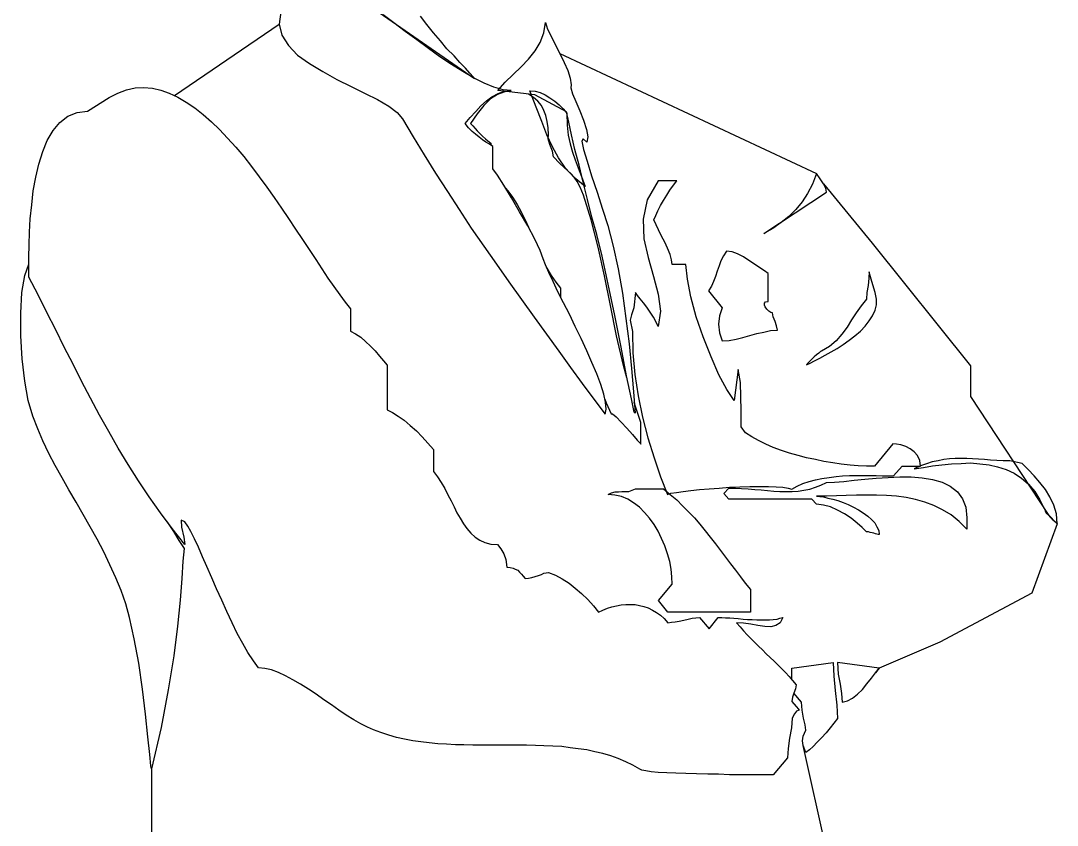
# Model space of a CAD drawing. Extents: x -3257 to 6743, y 13293 to 23293.
# Drawn here: x 2872 to 3458, y 14523 to 14977 of the extents above; entities that cross this region are included whole.
import ezdxf

# ---------------------------------------------------------------- set-up
doc = ezdxf.new("R2010")
doc.units = 0
doc.header["$LTSCALE"] = 1270
doc.header["$MEASUREMENT"] = 0
doc.layers.get('0').update_dxf_attribs({"linetype": 'CONTINUOUS'})

msp = doc.modelspace()

# ---------------------------------------------------------------- linework, layer by layer
at = {"linetype": 'Continuous'}
for p, q in [((3058.54, 14993.1), (3128.71, 14944.37)), ((3019.18, 14982.06), (3018.36, 14975.18)), ((3083.11, 14975.81), (3077.07, 14980.39)), ((3101.64, 14974.98), (3098.1, 14979.56)), ((2959.24, 14934.85), (3018.36, 14975.18)), ((3018.36, 14975.18), (3019.81, 14968.94)), ((3089.56, 14971.02), (3083.11, 14975.81)), ((3105.39, 14970.19), (3101.64, 14974.98)), ((3167.85, 14970.19), (3168.68, 14976.02)), ((3168.68, 14976.02), (3169.93, 14972.27)), ((3169.93, 14972.27), (3172.01, 14967.9)), ((3019.81, 14968.94), (3023.56, 14963.11)), ((3096.02, 14966.24), (3089.56, 14971.02)), ((3102.68, 14961.44), (3096.02, 14966.24)), ((3109.34, 14965.61), (3105.39, 14970.19)), ((3113.09, 14961.24), (3109.34, 14965.61)), ((3165.77, 14964.78), (3167.85, 14970.19)), ((3172.01, 14967.9), (3174.3, 14963.32)), ((3023.56, 14963.11), (3028.76, 14957.7)), ((3109.13, 14956.66), (3102.68, 14961.44)), ((3117.05, 14957.28), (3113.09, 14961.24)), ((3159.1, 14955.41), (3162.85, 14959.99)), ((3162.85, 14959.99), (3165.77, 14964.78)), ((3174.3, 14963.32), (3176.8, 14958.53)), ((3028.76, 14957.7), (3035.42, 14952.91)), ((3115.59, 14952.28), (3109.13, 14956.66)), ((3120.38, 14953.54), (3117.05, 14957.28)), ((3154.94, 14951.04), (3159.1, 14955.41)), ((3176.8, 14958.53), (3321.71, 14890.86)), ((3176.8, 14958.53), (3179.3, 14953.54)), ((3035.42, 14952.91), (3042.92, 14948.33)), ((3042.92, 14948.33), (3050.84, 14943.96)), ((3122.04, 14948.33), (3115.59, 14952.28)), ((3123.5, 14950.2), (3120.38, 14953.54)), ((3128.08, 14944.79), (3122.04, 14948.33)), ((3126, 14947.5), (3123.5, 14950.2)), ((3150.36, 14946.66), (3154.94, 14951.04)), ((3179.3, 14953.54), (3181.38, 14948.95)), ((3181.38, 14948.95), (3182.63, 14944.58)), ((3050.84, 14943.96), (3058.96, 14940)), ((3127.87, 14945.41), (3126, 14947.5)), ((3128.71, 14944.37), (3127.87, 14945.41)), ((3134.12, 14941.87), (3128.08, 14944.79)), ((3141.82, 14937.71), (3145.99, 14942.29)), ((3145.99, 14942.29), (3150.36, 14946.66)), ((3182.63, 14944.58), (3183.25, 14940.83)), ((2922.37, 14933.75), (2927.16, 14936.25)), ((2927.16, 14936.25), (2932.16, 14938.12)), ((2932.16, 14938.12), (2936.94, 14939.17)), ((2936.94, 14939.17), (2941.73, 14939.38)), ((2941.73, 14939.38), (2946.73, 14938.96)), ((2946.73, 14938.96), (2951.52, 14937.92)), ((2951.52, 14937.92), (2956.3, 14936.25)), ((2956.3, 14936.25), (2961.1, 14933.96)), ((3058.96, 14940), (3066.87, 14936.04)), ((3139.53, 14939.58), (3134.12, 14941.87)), ((3144.73, 14938.12), (3139.53, 14939.58)), ((3145.78, 14936.88), (3141.61, 14935.42)), ((3162.64, 14935.21), (3141.82, 14937.71)), ((3142.03, 14936.04), (3145.57, 14937.29)), ((3149.32, 14937.71), (3144.73, 14938.12)), ((3145.57, 14937.29), (3149.32, 14937.71)), ((3147.44, 14937.08), (3145.78, 14936.88)), ((3159.93, 14937.5), (3162.85, 14937.29)), ((3163.47, 14928.34), (3159.93, 14937.5)), ((3162.85, 14937.29), (3165.77, 14936.46)), ((3165.77, 14936.46), (3168.47, 14935.21)), ((3183.25, 14940.83), (3183.05, 14939.17)), ((3183.05, 14939.17), (3183.88, 14935.84)), ((2910.08, 14926.05), (2922.37, 14933.75)), ((2961.1, 14933.96), (2965.88, 14931.05)), ((2965.88, 14931.05), (2970.68, 14927.92)), ((3066.87, 14936.04), (3073.94, 14932.5)), ((3073.94, 14932.5), (3080.19, 14928.76)), ((3132.25, 14928.96), (3135.37, 14931.88)), ((3137.66, 14932.92), (3133.91, 14929.17)), ((3135.37, 14931.88), (3138.49, 14934.17)), ((3141.61, 14935.42), (3137.66, 14932.92)), ((3138.49, 14934.17), (3142.03, 14936.04)), ((3162.02, 14933.75), (3159.1, 14935.63)), ((3164.31, 14931.67), (3162.02, 14933.75)), ((3180.55, 14925.63), (3162.64, 14935.21)), ((3166.39, 14929.17), (3164.31, 14931.67)), ((3168.47, 14935.21), (3171.18, 14933.54)), ((3171.18, 14933.54), (3173.89, 14931.67)), ((3173.89, 14931.67), (3176.39, 14929.59)), ((3183.88, 14935.84), (3185.75, 14931.46)), ((3185.75, 14931.46), (3188.05, 14926.26)), ((2899.05, 14923.14), (2904.26, 14925.22)), ((2904.26, 14925.22), (2910.08, 14926.05)), ((2970.68, 14927.92), (2975.46, 14924.18)), ((3080.19, 14928.76), (3084.98, 14925.22)), ((3084.98, 14925.22), (3087.9, 14921.68)), ((3126.21, 14922.51), (3129.33, 14925.84)), ((3130.16, 14924.59), (3126.41, 14918.97)), ((3129.33, 14925.84), (3132.25, 14928.96)), ((3133.91, 14929.17), (3130.16, 14924.59)), ((3166.6, 14920.22), (3163.47, 14928.34)), ((3167.85, 14926.47), (3166.39, 14929.17)), ((3168.89, 14923.55), (3167.85, 14926.47)), ((3176.39, 14929.59), (3178.67, 14927.3)), ((3178.67, 14927.3), (3180.75, 14924.8)), ((3181.79, 14919.8), (3180.55, 14925.63)), ((3180.75, 14924.8), (3180.97, 14918.14)), ((3188.05, 14926.26), (3190.13, 14920.84)), ((2890.72, 14915.02), (2894.47, 14919.6)), ((2894.47, 14919.6), (2899.05, 14923.14)), ((2975.46, 14924.18), (2980.04, 14920.01)), ((2980.04, 14920.01), (2984.62, 14915.64)), ((3087.9, 14921.68), (3093.93, 14911.48)), ((3123.29, 14918.97), (3126.21, 14922.51)), ((3125.17, 14916.68), (3123.29, 14918.97)), ((3126.41, 14918.97), (3127.66, 14917.72)), ((3169.51, 14912.72), (3166.6, 14920.22)), ((3169.72, 14920.22), (3168.89, 14923.55)), ((3170.14, 14916.68), (3169.72, 14920.22)), ((3183.47, 14912.72), (3181.79, 14919.8)), ((3190.13, 14920.84), (3191.79, 14915.64)), ((2887.39, 14909.39), (2890.72, 14915.02)), ((2984.62, 14915.64), (2989.2, 14910.85)), ((3127.25, 14914.6), (3125.17, 14916.68)), ((3129.12, 14912.93), (3127.25, 14914.6)), ((3127.66, 14917.72), (3128.91, 14916.26)), ((3128.91, 14916.26), (3130.16, 14914.81)), ((3131.2, 14911.27), (3129.12, 14912.93)), ((3130.16, 14914.81), (3131.62, 14913.35)), ((3131.62, 14913.35), (3133.08, 14911.89)), ((3172.63, 14905.85), (3169.51, 14912.72)), ((3170.35, 14912.72), (3170.14, 14916.68)), ((3170.14, 14910.43), (3170.35, 14912.72)), ((3180.97, 14918.14), (3181.59, 14912.52)), ((3185.33, 14904.4), (3183.47, 14912.72)), ((3191.79, 14915.64), (3192.63, 14911.48)), ((2884.89, 14903.15), (2887.39, 14909.39)), ((2989.2, 14910.85), (2993.78, 14905.65)), ((3093.93, 14911.48), (3100.18, 14901.27)), ((3133.08, 14909.81), (3131.2, 14911.27)), ((3133.08, 14911.89), (3134.74, 14910.43)), ((3134.95, 14908.56), (3133.08, 14909.81)), ((3134.74, 14910.43), (3136.2, 14909.19)), ((3137.03, 14907.31), (3134.95, 14908.56)), ((3136.2, 14909.19), (3137.87, 14907.94)), ((3138.91, 14906.06), (3137.03, 14907.31)), ((3137.87, 14907.94), (3137.87, 14906.69)), ((3171.18, 14907.1), (3170.14, 14910.43)), ((3172.63, 14903.36), (3171.18, 14907.1)), ((3181.59, 14912.52), (3182.63, 14907.52)), ((3182.63, 14907.52), (3183.88, 14902.94)), ((3189.91, 14910.43), (3189.29, 14908.98)), ((3189.29, 14908.98), (3190.13, 14904.4)), ((3192, 14908.56), (3189.91, 14910.43)), ((3192.63, 14911.48), (3192, 14908.56)), ((2882.6, 14896.07), (2884.89, 14903.15)), ((2993.78, 14905.65), (2998.36, 14900.44)), ((3100.18, 14901.27), (3106.63, 14891.07)), ((3138.91, 14893.36), (3138.91, 14906.06)), ((3175.97, 14899.61), (3172.63, 14905.85)), ((3173.26, 14900.23), (3172.63, 14903.36)), ((3183.88, 14902.94), (3185.55, 14898.57)), ((3187.63, 14895.44), (3185.33, 14904.4)), ((3190.13, 14904.4), (3192.21, 14897.73)), ((2880.94, 14888.78), (2882.6, 14896.07)), ((2998.36, 14900.44), (3002.74, 14894.82)), ((3176.59, 14896.69), (3173.26, 14900.23)), ((3179.93, 14893.78), (3175.97, 14899.61)), ((3179.3, 14894.19), (3176.59, 14896.69)), ((3185.55, 14898.57), (3187.21, 14893.99)), ((3189.91, 14885.87), (3187.63, 14895.44)), ((3192.21, 14897.73), (3194.71, 14889.41)), ((3002.74, 14894.82), (3007.11, 14888.99)), ((3106.63, 14891.07), (3113.3, 14880.66)), ((3141.61, 14889.82), (3138.91, 14893.36)), ((3145.15, 14884.2), (3141.61, 14889.82)), ((3181.38, 14892.32), (3179.3, 14894.19)), ((3184.92, 14888.57), (3179.93, 14893.78)), ((3183.25, 14890.65), (3181.38, 14892.32)), ((3184.92, 14888.78), (3183.25, 14890.65)), ((3187.21, 14893.99), (3189.09, 14889.2)), ((3194.71, 14889.41), (3197.83, 14880.25)), ((3321.71, 14890.86), (3319.41, 14884.83)), ((3323.79, 14887.74), (3321.71, 14890.86)), ((2879.48, 14881.08), (2880.94, 14888.78)), ((3007.11, 14888.99), (3011.28, 14883.16)), ((3149.53, 14877.12), (3145.15, 14884.2)), ((3186.59, 14886.28), (3184.92, 14888.78)), ((3191.17, 14883.57), (3184.92, 14888.57)), ((3188.25, 14883.16), (3186.59, 14886.28)), ((3189.09, 14889.2), (3191.17, 14883.57)), ((3192.41, 14876.08), (3189.91, 14885.87)), ((3232.39, 14886.7), (3226.15, 14875.87)), ((3242.81, 14886.7), (3232.39, 14886.7)), ((3238.85, 14881.49), (3240.93, 14884.2)), ((3240.93, 14884.2), (3242.81, 14886.7)), ((3319.41, 14884.83), (3316.71, 14879.62)), ((3325.66, 14885.03), (3323.79, 14887.74)), ((3325.66, 14885.03), (3353.24, 14851.56)), ((3326.91, 14882.53), (3325.66, 14885.03)), ((2878.65, 14873.17), (2879.48, 14881.08)), ((3011.28, 14883.16), (3015.44, 14877.33)), ((3113.3, 14880.66), (3119.96, 14870.46)), ((3146.19, 14882.53), (3147.44, 14881.08)), ((3147.44, 14881.08), (3150.15, 14877.54)), ((3190.13, 14878.58), (3188.25, 14883.16)), ((3194.49, 14864.63), (3190.13, 14878.58)), ((3197.83, 14880.25), (3200.95, 14870.67)), ((3235.31, 14875.66), (3237.19, 14878.58)), ((3237.19, 14878.58), (3238.85, 14881.49)), ((3291.93, 14856.93), (3327.33, 14880.25)), ((3316.71, 14879.62), (3313.59, 14874.83)), ((3327.33, 14880.25), (3326.91, 14882.53)), ((2877.81, 14865.25), (2878.65, 14873.17)), ((3015.44, 14877.33), (3019.6, 14871.29)), ((3154.11, 14869.21), (3149.53, 14877.12)), ((3150.15, 14877.54), (3152.65, 14873.37)), ((3152.65, 14873.37), (3154.94, 14869.21)), ((3194.91, 14866.09), (3192.41, 14876.08)), ((3226.15, 14875.87), (3223.85, 14865.05)), ((3232.19, 14869.83), (3233.65, 14872.75)), ((3233.65, 14872.75), (3235.31, 14875.66)), ((3313.59, 14874.83), (3310.05, 14870.46)), ((3019.6, 14871.29), (3023.56, 14865.46)), ((3119.96, 14870.46), (3126.83, 14860.05)), ((3158.69, 14861.3), (3154.11, 14869.21)), ((3154.94, 14869.21), (3157.23, 14864.63)), ((3197.62, 14856.3), (3194.91, 14866.09)), ((3200.95, 14870.67), (3203.87, 14861.51)), ((3229.89, 14864.63), (3230.93, 14867.13)), ((3230.93, 14867.13), (3232.19, 14869.83)), ((3306.09, 14866.5), (3301.72, 14863.17)), ((3310.05, 14870.46), (3306.09, 14866.5)), ((2877.4, 14857.76), (2877.81, 14865.25)), ((3023.56, 14865.46), (3027.52, 14859.43)), ((3126.83, 14860.05), (3133.91, 14849.85)), ((3157.23, 14864.63), (3159.1, 14860.47)), ((3162.64, 14853.8), (3158.69, 14861.3)), ((3198.45, 14849.22), (3194.49, 14864.63)), ((3203.87, 14861.51), (3206.99, 14849.85)), ((3223.85, 14865.05), (3224.27, 14854.01)), ((3231.15, 14861.92), (3229.89, 14864.63)), ((3232.6, 14859.01), (3231.15, 14861.92)), ((3301.72, 14863.17), (3297.14, 14859.84)), ((2877.19, 14850.47), (2877.4, 14857.76)), ((3027.52, 14859.43), (3031.47, 14853.59)), ((3200.75, 14844.23), (3197.62, 14856.3)), ((3234.27, 14855.47), (3232.6, 14859.01)), ((3236.14, 14852.13), (3234.27, 14855.47)), ((3297.14, 14859.84), (3291.93, 14856.93)), ((2876.98, 14843.6), (2877.19, 14850.47)), ((3031.47, 14853.59), (3035.22, 14847.97)), ((3133.91, 14849.85), (3140.99, 14839.65)), ((3165.77, 14847.35), (3162.64, 14853.8)), ((3201.99, 14832.98), (3198.45, 14849.22)), ((3206.99, 14849.85), (3209.69, 14836.93)), ((3224.27, 14854.01), (3226.77, 14843.39)), ((3237.6, 14848.59), (3236.14, 14852.13)), ((3239.05, 14845.05), (3237.6, 14848.59)), ((3353.24, 14851.56), (3408.72, 14782.25)), ((2876.98, 14837.56), (2876.98, 14843.6)), ((3035.22, 14847.97), (3038.96, 14842.35)), ((3167.43, 14842.56), (3165.77, 14847.35)), ((3168.68, 14839.23), (3167.43, 14842.56)), ((3204.07, 14828.4), (3200.75, 14844.23)), ((3226.77, 14843.39), (3229.69, 14832.77)), ((3239.89, 14842.14), (3239.05, 14845.05)), ((3269.25, 14844.43), (3267.79, 14841.52)), ((3270.91, 14846.93), (3269.25, 14844.43)), ((3274.03, 14846.51), (3270.91, 14846.93)), ((3277.15, 14845.47), (3274.03, 14846.51)), ((3280.48, 14843.81), (3277.15, 14845.47)), ((3283.6, 14841.73), (3280.48, 14843.81)), ((2874.69, 14833.19), (2876.98, 14839.65)), ((2876.98, 14832.35), (2876.98, 14837.56)), ((3038.96, 14842.35), (3042.5, 14836.93)), ((3042.5, 14836.93), (3045.84, 14831.73)), ((3140.99, 14839.65), (3148.07, 14829.65)), ((3168.47, 14839.65), (3168.47, 14839.85)), ((3169.72, 14837.35), (3168.47, 14839.65)), ((3170.55, 14834.85), (3168.68, 14839.23)), ((3172.01, 14833.19), (3169.72, 14837.35)), ((3209.69, 14836.93), (3212.19, 14823.19)), ((3240.31, 14839.43), (3239.89, 14842.14)), ((3248.01, 14839.43), (3240.31, 14839.43)), ((3248.84, 14831.11), (3248.01, 14839.43)), ((3266.75, 14838.61), (3265.71, 14835.69)), ((3267.79, 14841.52), (3266.75, 14838.61)), ((3286.73, 14839.65), (3283.6, 14841.73)), ((3289.64, 14837.56), (3286.73, 14839.65)), ((3292.35, 14835.89), (3289.64, 14837.56)), ((2873.02, 14823.61), (2874.69, 14833.19)), ((2882.18, 14822.37), (2876.98, 14832.35)), ((3045.84, 14831.73), (3049.17, 14826.95)), ((3173.05, 14829.85), (3170.55, 14834.85)), ((3174.72, 14829.44), (3172.01, 14833.19)), ((3205.33, 14816.33), (3201.99, 14832.98)), ((3229.69, 14832.77), (3232.39, 14822.78)), ((3250.71, 14821.11), (3248.84, 14831.11)), ((3264.67, 14832.77), (3263.63, 14829.85)), ((3265.71, 14835.69), (3264.67, 14832.77)), ((3294.43, 14834.44), (3292.35, 14835.89)), ((3294.43, 14818.61), (3294.43, 14834.44)), ((3351.27, 14831.73), (3350.85, 14827.57)), ((3351.48, 14835.27), (3351.27, 14831.73)), ((3351.48, 14835.07), (3351.48, 14835.27)), ((3352.93, 14829.85), (3351.48, 14835.07)), ((3049.17, 14826.95), (3052.5, 14822.37)), ((3148.07, 14829.65), (3155.15, 14819.65)), ((3175.76, 14824.03), (3173.05, 14829.85)), ((3177.43, 14826.11), (3174.72, 14829.44)), ((3177.43, 14820.69), (3177.43, 14826.11)), ((3207.83, 14810.71), (3204.07, 14828.4)), ((3262.37, 14827.15), (3260.71, 14824.65)), ((3263.63, 14829.85), (3262.37, 14827.15)), ((3350.85, 14827.57), (3350.23, 14823.61)), ((3354.81, 14823.61), (3352.93, 14829.85)), ((2872.4, 14811.95), (2873.02, 14823.61)), ((2887.18, 14812.37), (2882.18, 14822.37)), ((3052.5, 14822.37), (3055.62, 14818.19)), ((3155.15, 14819.65), (3162.23, 14809.67)), ((3178.89, 14817.79), (3175.76, 14824.03)), ((3212.19, 14823.19), (3214.07, 14809.03)), ((3219.49, 14823.61), (3218.65, 14815.07)), ((3220.73, 14821.95), (3219.49, 14823.61)), ((3222.19, 14820.07), (3220.73, 14821.95)), ((3224.07, 14817.79), (3222.19, 14820.07)), ((3232.39, 14822.78), (3233.65, 14813.2)), ((3253.84, 14809.87), (3250.71, 14821.11)), ((3260.71, 14824.65), (3268.41, 14815.07)), ((3350.02, 14819.87), (3346.9, 14816.11)), ((3350.23, 14823.61), (3350.02, 14819.87)), ((3355.65, 14819.87), (3354.81, 14823.61)), ((3355.65, 14816.74), (3355.65, 14819.87)), ((3055.62, 14818.19), (3058.54, 14814.45)), ((3058.54, 14814.45), (3058.54, 14801.75)), ((3182.21, 14811.33), (3178.89, 14817.79)), ((3208.87, 14799.25), (3205.33, 14816.33)), ((3218.65, 14815.07), (3217.19, 14811.12)), ((3225.94, 14815.29), (3224.07, 14817.79)), ((3227.81, 14812.57), (3225.94, 14815.29)), ((3233.65, 14813.2), (3232.39, 14804.45)), ((3268.41, 14815.07), (3266.95, 14810.49)), ((3292.35, 14817.57), (3292.97, 14818.41)), ((3292.35, 14816.53), (3292.35, 14817.57)), ((3292.77, 14815.49), (3292.35, 14816.53)), ((3293.6, 14814.25), (3292.77, 14815.49)), ((3292.97, 14818.41), (3294.43, 14818.61)), ((3294.85, 14813.2), (3293.6, 14814.25)), ((3295.89, 14812.37), (3294.85, 14813.2)), ((3346.9, 14816.11), (3344.19, 14812.16)), ((3353.35, 14810.49), (3354.81, 14813.61)), ((3354.81, 14813.61), (3355.65, 14816.74)), ((2872.4, 14799.25), (2872.4, 14811.95)), ((2892.18, 14802.59), (2887.18, 14812.37)), ((3162.23, 14809.67), (3169.31, 14800.09)), ((3185.55, 14804.45), (3182.21, 14811.33)), ((3211.37, 14792.79), (3207.83, 14810.71)), ((3214.07, 14809.03), (3215.95, 14794.67)), ((3217.19, 14811.12), (3216.57, 14807.99)), ((3216.57, 14807.99), (3217.81, 14801.54)), ((3229.69, 14809.67), (3227.81, 14812.57)), ((3231.15, 14806.95), (3229.69, 14809.67)), ((3257.79, 14798.63), (3253.84, 14809.87)), ((3266.95, 14810.49), (3266.33, 14805.71)), ((3296.93, 14812.16), (3295.89, 14812.37)), ((3297.35, 14809.87), (3296.93, 14812.16)), ((3298.39, 14807.37), (3297.35, 14809.87)), ((3299.22, 14804.87), (3298.39, 14807.37)), ((3341.49, 14808.21), (3338.99, 14804.04)), ((3344.19, 14812.16), (3341.49, 14808.21)), ((3349.19, 14804.67), (3351.48, 14807.58)), ((3351.48, 14807.58), (3353.35, 14810.49)), ((2896.97, 14792.79), (2892.18, 14802.59)), ((3058.54, 14801.75), (3061.45, 14800.29)), ((3188.87, 14797.59), (3185.55, 14804.45)), ((3217.81, 14801.54), (3218.03, 14789.67)), ((3232.39, 14804.45), (3231.15, 14806.95)), ((3266.33, 14805.71), (3266.95, 14800.91)), ((3291.93, 14801.33), (3295.68, 14802.17)), ((3295.68, 14802.17), (3299.64, 14802.37)), ((3299.64, 14802.37), (3299.22, 14804.87)), ((3338.99, 14804.04), (3336.07, 14800.09)), ((3343.36, 14799.25), (3346.49, 14801.75)), ((3346.49, 14801.75), (3349.19, 14804.67)), ((2873.23, 14786.13), (2872.4, 14799.25)), ((3061.45, 14800.29), (3064.37, 14798.41)), ((3064.37, 14798.41), (3067.08, 14795.92)), ((3067.08, 14795.92), (3069.99, 14793.42)), ((3169.31, 14800.09), (3176.17, 14790.51)), ((3192, 14790.71), (3188.87, 14797.59)), ((3212.82, 14782.39), (3208.87, 14799.25)), ((3262.17, 14787.39), (3257.79, 14798.63)), ((3266.95, 14800.91), (3268.41, 14796.33)), ((3268.41, 14796.33), (3272.37, 14796.55)), ((3272.37, 14796.55), (3276.32, 14797.37)), ((3276.32, 14797.37), (3280.06, 14798.21)), ((3280.06, 14798.21), (3284.02, 14799.46)), ((3284.02, 14799.46), (3287.98, 14800.5)), ((3287.98, 14800.5), (3291.93, 14801.33)), ((3332.74, 14796.33), (3328.99, 14793.21)), ((3336.07, 14800.09), (3332.74, 14796.33)), ((3336.7, 14794.25), (3340.23, 14796.75)), ((3340.23, 14796.75), (3343.36, 14799.25)), ((2901.96, 14783.21), (2896.97, 14792.79)), ((3069.99, 14793.42), (3072.49, 14790.71)), ((3072.49, 14790.71), (3074.99, 14787.8)), ((3176.17, 14790.51), (3182.84, 14781.35)), ((3194.91, 14784.05), (3192, 14790.71)), ((3214.49, 14776.55), (3211.37, 14792.79)), ((3215.95, 14794.67), (3217.19, 14780.72)), ((3323.99, 14790.29), (3322.95, 14789.47)), ((3324.62, 14790.51), (3323.99, 14790.29)), ((3328.99, 14793.21), (3324.62, 14790.51)), ((3326.7, 14788.21), (3330.03, 14790.09)), ((3330.03, 14790.09), (3333.37, 14791.97)), ((3333.37, 14791.97), (3336.7, 14794.25)), ((2874.69, 14773.64), (2873.23, 14786.13)), ((3074.99, 14787.8), (3077.28, 14785.09)), ((3077.28, 14785.09), (3079.36, 14782.59)), ((3197.62, 14777.81), (3194.91, 14784.05)), ((3218.03, 14789.67), (3219.07, 14777.39)), ((3266.54, 14777.18), (3262.17, 14787.39)), ((3317.75, 14784.67), (3316.71, 14783.63)), ((3319, 14785.93), (3317.75, 14784.67)), ((3318.17, 14783.85), (3320.67, 14785.09)), ((3320.46, 14787.39), (3319, 14785.93)), ((3321.71, 14788.43), (3320.46, 14787.39)), ((3320.67, 14785.09), (3323.58, 14786.55)), ((3322.95, 14789.47), (3321.71, 14788.43)), ((3323.58, 14786.55), (3326.7, 14788.21)), ((2906.75, 14773.64), (2901.96, 14783.21)), ((3079.36, 14782.59), (3079.36, 14757.4)), ((3182.84, 14781.35), (3189.5, 14772.19)), ((3214.69, 14775.51), (3212.82, 14782.39)), ((3217.19, 14780.72), (3218.45, 14767.61)), ((3277.57, 14780.09), (3275.28, 14762.61)), ((3278.82, 14772.81), (3277.57, 14780.09)), ((3316.09, 14782.81), (3318.17, 14783.85)), ((3316.71, 14783.63), (3316.09, 14782.81)), ((3408.72, 14782.25), (3408.72, 14764.92)), ((2876.56, 14762.61), (2874.69, 14773.64)), ((2911.75, 14764.07), (2906.75, 14773.64)), ((3199.91, 14771.77), (3197.62, 14777.81)), ((3217.19, 14763.65), (3214.49, 14776.55)), ((3219.07, 14777.39), (3220.94, 14765.31)), ((3271.12, 14768.85), (3266.54, 14777.18)), ((3279.23, 14756.77), (3278.82, 14772.81)), ((3189.5, 14772.19), (3195.95, 14763.44)), ((3201.57, 14766.35), (3199.91, 14771.77)), ((3218.45, 14767.61), (3219.27, 14755.53)), ((3275.28, 14762.61), (3271.12, 14768.85)), ((2879.27, 14753.86), (2876.56, 14762.61)), ((2916.96, 14754.49), (2911.75, 14764.07)), ((3195.95, 14763.44), (3202.41, 14754.9)), ((3202.62, 14761.77), (3201.57, 14766.35)), ((3202.21, 14763.44), (3203.03, 14761.35)), ((3203.03, 14757.81), (3202.62, 14761.77)), ((3203.03, 14761.35), (3205.75, 14755.11)), ((3218.86, 14756.15), (3217.19, 14763.65)), ((3222.61, 14750.32), (3218.86, 14761.57)), ((3220.94, 14765.31), (3223.44, 14753.23)), ((3408.72, 14764.92), (3452.46, 14698.27)), ((3079.36, 14757.4), (3082.27, 14755.95)), ((3082.27, 14755.95), (3085.6, 14753.86)), ((3202.41, 14754.9), (3203.03, 14757.81)), ((3205.75, 14755.11), (3206.57, 14755.11)), ((3206.57, 14755.11), (3208.65, 14753.45)), ((3219.27, 14755.53), (3218.86, 14756.15)), ((3279.23, 14747.82), (3279.23, 14756.77)), ((2881.98, 14746.78), (2879.27, 14753.86)), ((2922.16, 14745.11), (2916.96, 14754.49)), ((3085.6, 14753.86), (3088.94, 14751.57)), ((3088.94, 14751.57), (3092.27, 14748.65)), ((3208.65, 14753.45), (3211.37, 14750.53)), ((3211.37, 14750.53), (3214.69, 14746.99)), ((3222.61, 14738.03), (3222.61, 14750.32)), ((3223.44, 14753.23), (3226.57, 14741.57)), ((2884.89, 14739.91), (2881.98, 14746.78)), ((2927.36, 14735.75), (2922.16, 14745.11)), ((3092.27, 14748.65), (3095.81, 14745.53)), ((3095.81, 14745.53), (3099.14, 14742.2)), ((3214.69, 14746.99), (3217.81, 14743.45)), ((3217.81, 14743.45), (3220.53, 14740.33)), ((3281.73, 14744.49), (3279.23, 14747.82)), ((3285.27, 14742.2), (3281.73, 14744.49)), ((2888.22, 14732.83), (2884.89, 14739.91)), ((3099.14, 14742.2), (3102.26, 14738.66)), ((3102.26, 14738.66), (3105.39, 14735.12)), ((3220.53, 14740.33), (3222.4, 14738.45)), ((3222.4, 14738.45), (3222.61, 14738.03)), ((3226.57, 14741.57), (3230.11, 14730.33)), ((3289.02, 14740.12), (3285.27, 14742.2)), ((3293.18, 14738.03), (3289.02, 14740.12)), ((3297.35, 14736.16), (3293.18, 14738.03)), ((3364.81, 14738.25), (3354.39, 14725.55)), ((3366.89, 14738.03), (3364.81, 14738.25)), ((3369.39, 14737.62), (3366.89, 14738.03)), ((3372.09, 14736.79), (3369.39, 14737.62)), ((2891.76, 14725.96), (2888.22, 14732.83)), ((2932.99, 14726.59), (2927.36, 14735.75)), ((3105.39, 14735.12), (3105.39, 14722.63)), ((3301.93, 14734.5), (3297.35, 14736.16)), ((3306.51, 14733.04), (3301.93, 14734.5)), ((3311.29, 14731.58), (3306.51, 14733.04)), ((3316.09, 14730.33), (3311.29, 14731.58)), ((3374.59, 14735.33), (3372.09, 14736.79)), ((3376.88, 14733.67), (3374.59, 14735.33)), ((3378.75, 14731.58), (3376.88, 14733.67)), ((3380.01, 14728.87), (3378.75, 14731.58)), ((2895.72, 14719.09), (2891.76, 14725.96)), ((2938.82, 14717.43), (2932.99, 14726.59)), ((3230.11, 14730.33), (3233.65, 14719.51)), ((3321.08, 14729.29), (3316.09, 14730.33)), ((3325.87, 14728.25), (3321.08, 14729.29)), ((3330.87, 14727.42), (3325.87, 14728.25)), ((3335.65, 14726.79), (3330.87, 14727.42)), ((3340.65, 14726.17), (3335.65, 14726.79)), ((3345.23, 14725.75), (3340.65, 14726.17)), ((3350.02, 14725.55), (3345.23, 14725.75)), ((3354.39, 14725.55), (3350.02, 14725.55)), ((3365.22, 14720.13), (3370.01, 14725.55)), ((3370.01, 14725.55), (3380.42, 14725.55)), ((3380.42, 14725.75), (3376.88, 14724.09)), ((3380.42, 14725.55), (3380.01, 14728.87)), ((3383.75, 14727), (3380.42, 14725.75)), ((3382.09, 14724.92), (3387.29, 14725.75)), ((3387.09, 14728.04), (3383.75, 14727)), ((3390.41, 14728.67), (3387.09, 14728.04)), ((3387.29, 14725.75), (3392.49, 14726.38)), ((3393.53, 14729.29), (3390.41, 14728.67)), ((3392.49, 14726.38), (3397.91, 14727)), ((3396.87, 14729.71), (3393.53, 14729.29)), ((3399.99, 14729.91), (3396.87, 14729.71)), ((3397.91, 14727), (3403.33, 14727.21)), ((3403.33, 14729.91), (3399.99, 14729.91)), ((3406.65, 14729.91), (3403.33, 14729.91)), ((3403.33, 14727.21), (3408.73, 14727.42)), ((3409.78, 14729.71), (3406.65, 14729.91)), ((3408.73, 14727.42), (3413.95, 14727)), ((3413.11, 14729.5), (3409.78, 14729.71)), ((3416.65, 14729.29), (3413.11, 14729.5)), ((3413.95, 14727), (3419.15, 14726.38)), ((3419.99, 14729.09), (3416.65, 14729.29)), ((3419.15, 14726.38), (3423.93, 14725.33)), ((3423.52, 14728.87), (3419.99, 14729.09)), ((3427.06, 14728.67), (3423.52, 14728.87)), ((3430.81, 14728.67), (3427.06, 14728.67)), ((3437.89, 14727.21), (3430.81, 14728.67)), ((3441.22, 14723.67), (3437.89, 14727.21)), ((3105.39, 14722.63), (3107.68, 14719.51)), ((3328.79, 14719.3), (3332.74, 14719.71)), ((3332.74, 14719.71), (3336.49, 14720.13)), ((3336.49, 14720.13), (3340.45, 14720.34)), ((3340.45, 14720.34), (3344.4, 14720.34)), ((3344.4, 14720.34), (3348.15, 14720.34)), ((3348.15, 14720.34), (3351.89, 14720.34)), ((3351.89, 14720.34), (3355.43, 14720.34)), ((3355.43, 14720.34), (3358.97, 14720.13)), ((3358.97, 14720.13), (3362.31, 14720.13)), ((3362.31, 14720.13), (3365.22, 14720.13)), ((3376.88, 14724.09), (3382.09, 14724.92)), ((3423.93, 14725.33), (3428.73, 14723.67)), ((3428.73, 14723.67), (3433.31, 14721.59)), ((3433.31, 14721.59), (3437.47, 14718.88)), ((3444.55, 14720.13), (3441.22, 14723.67)), ((3447.88, 14716.38), (3444.55, 14720.13)), ((2899.47, 14712.22), (2895.72, 14719.09)), ((2944.86, 14708.26), (2938.82, 14717.43)), ((3107.68, 14719.51), (3109.76, 14716.38)), ((3109.76, 14716.38), (3111.84, 14713.05)), ((3233.65, 14719.51), (3237.6, 14709.72)), ((3272.58, 14713.68), (3278.4, 14713.89)), ((3278.4, 14713.89), (3284.02, 14714.09)), ((3284.02, 14714.09), (3289.43, 14714.09)), ((3289.43, 14714.09), (3294.64, 14714.09)), ((3294.64, 14714.09), (3299.01, 14713.89)), ((3299.01, 14713.89), (3302.76, 14713.68)), ((3307.76, 14712.63), (3310.88, 14714.3)), ((3310.88, 14714.3), (3314, 14715.76)), ((3314, 14715.76), (3317.54, 14717.01)), ((3317.54, 14717.01), (3321.08, 14717.84)), ((3321.08, 14717.84), (3324.83, 14718.67)), ((3321.08, 14713.68), (3324.21, 14714.93)), ((3324.21, 14714.93), (3327.33, 14716.38)), ((3324.83, 14718.67), (3328.79, 14719.3)), ((3327.33, 14716.38), (3331.91, 14716.59)), ((3331.91, 14716.59), (3337.11, 14717.01)), ((3337.11, 14717.01), (3342.95, 14717.63)), ((3342.95, 14717.63), (3348.98, 14718.26)), ((3348.98, 14718.26), (3355.43, 14718.88)), ((3355.43, 14718.88), (3362.1, 14719.3)), ((3362.1, 14719.3), (3368.76, 14719.51)), ((3368.76, 14719.51), (3375.21, 14719.51)), ((3375.21, 14719.51), (3381.47, 14719.09)), ((3381.47, 14719.09), (3387.29, 14718.05)), ((3387.29, 14718.05), (3392.71, 14716.59)), ((3392.71, 14716.59), (3397.29, 14714.3)), ((3397.29, 14714.3), (3401.25, 14711.18)), ((3437.47, 14718.88), (3441.43, 14715.55)), ((3441.43, 14715.55), (3444.97, 14711.39)), ((3451.01, 14712.43), (3447.88, 14716.38)), ((2903.63, 14705.35), (2899.47, 14712.22)), ((2951.31, 14699.31), (2944.86, 14708.26)), ((3111.84, 14713.05), (3113.51, 14709.51)), ((3113.51, 14709.51), (3115.38, 14705.97)), ((3204.07, 14709.72), (3205.95, 14710.55)), ((3207.83, 14709.31), (3204.07, 14709.72)), ((3205.95, 14710.55), (3208.03, 14711.18)), ((3211.57, 14708.47), (3207.83, 14709.31)), ((3208.03, 14711.18), (3209.91, 14711.18)), ((3209.91, 14711.18), (3211.78, 14711.39)), ((3215.11, 14707.01), (3211.57, 14708.47)), ((3211.78, 14711.39), (3213.87, 14711.39)), ((3213.87, 14711.39), (3215.73, 14711.39)), ((3215.73, 14711.39), (3217.61, 14712.01)), ((3217.61, 14712.01), (3219.49, 14712.84)), ((3219.49, 14712.84), (3235.31, 14712.84)), ((3235.31, 14712.84), (3239.05, 14709.72)), ((3237.6, 14709.72), (3239.47, 14710.35)), ((3239.05, 14709.72), (3242.81, 14706.6)), ((3239.47, 14710.35), (3242.59, 14710.76)), ((3242.59, 14710.76), (3246.35, 14711.39)), ((3246.35, 14711.39), (3250.71, 14711.8)), ((3250.71, 14711.8), (3255.71, 14712.43)), ((3255.71, 14712.43), (3261.13, 14712.84)), ((3261.13, 14712.84), (3266.75, 14713.26)), ((3266.75, 14713.26), (3272.58, 14713.68)), ((3269.45, 14710.14), (3272.16, 14713.26)), ((3272.16, 14707.01), (3269.45, 14710.14)), ((3272.16, 14713.26), (3275.9, 14713.26)), ((3275.9, 14713.26), (3279.44, 14713.05)), ((3279.44, 14713.05), (3283.19, 14712.84)), ((3283.19, 14712.84), (3286.94, 14712.43)), ((3286.94, 14712.43), (3290.47, 14712.22)), ((3290.47, 14712.22), (3294.01, 14711.8)), ((3294.01, 14711.8), (3297.55, 14711.59)), ((3297.55, 14711.59), (3301.09, 14711.39)), ((3301.09, 14711.39), (3304.63, 14711.39)), ((3302.76, 14713.68), (3305.67, 14713.26)), ((3304.63, 14711.39), (3307.97, 14711.39)), ((3305.67, 14713.26), (3307.76, 14712.63)), ((3307.97, 14711.39), (3311.29, 14711.59)), ((3311.29, 14711.59), (3314.63, 14712.01)), ((3314.63, 14712.01), (3317.96, 14712.63)), ((3317.96, 14712.63), (3321.08, 14713.68)), ((3327.33, 14708.68), (3321.71, 14708.68)), ((3321.71, 14708.68), (3323.58, 14708.47)), ((3323.58, 14708.47), (3325.66, 14708.26)), ((3325.66, 14708.26), (3328.16, 14707.64)), ((3332.95, 14708.89), (3327.33, 14708.68)), ((3338.57, 14709.09), (3332.95, 14708.89)), ((3344.4, 14709.31), (3338.57, 14709.09)), ((3350.02, 14709.31), (3344.4, 14709.31)), ((3355.65, 14709.31), (3350.02, 14709.31)), ((3361.27, 14709.09), (3355.65, 14709.31)), ((3366.89, 14708.68), (3361.27, 14709.09)), ((3372.3, 14707.85), (3366.89, 14708.68)), ((3377.71, 14706.81), (3372.3, 14707.85)), ((3401.25, 14711.18), (3404.15, 14707.22)), ((3444.97, 14711.39), (3447.88, 14706.6)), ((3453.51, 14708.26), (3451.01, 14712.43)), ((3455.79, 14703.68), (3453.51, 14708.26)), ((2907.58, 14698.27), (2903.63, 14705.35)), ((3115.38, 14705.97), (3117.05, 14702.64)), ((3117.05, 14702.64), (3118.71, 14699.31)), ((3218.45, 14704.93), (3215.11, 14707.01)), ((3221.77, 14702.43), (3218.45, 14704.93)), ((3224.69, 14699.52), (3221.77, 14702.43)), ((3242.81, 14706.6), (3246.13, 14703.27)), ((3246.13, 14703.27), (3249.47, 14699.93)), ((3319, 14707.01), (3272.16, 14707.01)), ((3321.71, 14704.1), (3319, 14707.01)), ((3325.66, 14703.68), (3321.71, 14704.1)), ((3329.62, 14702.64), (3325.66, 14703.68)), ((3328.16, 14707.64), (3330.87, 14707.01)), ((3333.57, 14700.77), (3329.62, 14702.64)), ((3330.87, 14707.01), (3333.78, 14706.18)), ((3333.78, 14706.18), (3336.7, 14705.14)), ((3336.7, 14705.14), (3339.61, 14703.89)), ((3339.61, 14703.89), (3342.53, 14702.43)), ((3342.53, 14702.43), (3345.44, 14700.98)), ((3382.92, 14705.35), (3377.71, 14706.81)), ((3387.91, 14703.47), (3382.92, 14705.35)), ((3392.91, 14700.98), (3387.91, 14703.47)), ((3404.15, 14707.22), (3406.03, 14702.43)), ((3406.03, 14702.43), (3406.65, 14696.39)), ((3447.88, 14706.6), (3450.59, 14700.98)), ((3457.25, 14698.69), (3455.79, 14703.68)), ((2911.54, 14691.4), (2907.58, 14698.27)), ((2957.98, 14690.36), (2951.31, 14699.31)), ((3118.71, 14699.31), (3120.59, 14696.19)), ((3120.59, 14696.19), (3122.46, 14693.06)), ((3227.39, 14696.19), (3224.69, 14699.52)), ((3230.11, 14692.65), (3227.39, 14696.19)), ((3249.47, 14699.93), (3252.79, 14696.39)), ((3252.79, 14696.39), (3255.92, 14692.86)), ((3337.53, 14698.69), (3333.57, 14700.77)), ((3341.28, 14696.19), (3337.53, 14698.69)), ((3344.61, 14693.48), (3341.28, 14696.19)), ((3345.44, 14700.98), (3348.15, 14699.31)), ((3348.15, 14699.31), (3350.65, 14697.44)), ((3350.65, 14697.44), (3352.73, 14695.56)), ((3397.71, 14698.06), (3392.91, 14700.98)), ((3402.29, 14694.31), (3397.71, 14698.06)), ((3406.65, 14696.39), (3406.65, 14690.15)), ((3450.59, 14700.98), (3450.79, 14700.14)), ((3450.79, 14700.14), (3451.42, 14699.31)), ((3451.42, 14699.31), (3452.46, 14698.27)), ((3452.46, 14698.27), (3457.67, 14693.06)), ((3452.46, 14698.27), (3453.51, 14697.02)), ((3453.51, 14697.02), (3454.75, 14695.77)), ((3457.67, 14693.06), (3457.25, 14698.69)), ((2915.5, 14684.32), (2911.54, 14691.4)), ((2954.85, 14694.52), (2955.26, 14693.9)), ((2955.26, 14693.9), (2958.6, 14688.69)), ((2965.05, 14681.4), (2957.98, 14690.36)), ((2965.05, 14694.11), (2962.97, 14695.15)), ((2962.97, 14695.15), (2963.18, 14691.19)), ((2963.18, 14691.19), (2964.42, 14685.57)), ((2966.72, 14691.81), (2965.05, 14694.11)), ((2968.38, 14688.69), (2966.72, 14691.81)), ((3122.46, 14693.06), (3124.33, 14690.36)), ((3124.33, 14690.36), (3126.62, 14687.86)), ((3232.39, 14688.9), (3230.11, 14692.65)), ((3255.92, 14692.86), (3258.83, 14689.11)), ((3347.53, 14690.98), (3344.61, 14693.48)), ((3350.02, 14688.48), (3347.53, 14690.98)), ((3352.73, 14695.56), (3354.61, 14693.69)), ((3354.61, 14693.69), (3355.85, 14691.4)), ((3355.85, 14691.4), (3356.89, 14689.32)), ((3406.65, 14690.15), (3402.29, 14694.31)), ((3457.67, 14693.06), (3443.39, 14654.01)), ((3454.75, 14695.77), (3456, 14694.73)), ((3456, 14694.73), (3457.04, 14693.9)), ((3457.04, 14693.9), (3457.67, 14693.06)), ((2958.6, 14688.69), (2961.72, 14683.69)), ((2964.42, 14685.57), (2965.05, 14681.4)), ((2970.46, 14684.53), (2968.38, 14688.69)), ((2972.76, 14679.95), (2970.46, 14684.53)), ((3126.62, 14687.86), (3128.91, 14685.57)), ((3128.91, 14685.57), (3131.62, 14683.9)), ((3234.27, 14684.74), (3232.39, 14688.9)), ((3236.14, 14680.57), (3234.27, 14684.74)), ((3258.83, 14689.11), (3261.75, 14685.57)), ((3261.75, 14685.57), (3264.67, 14681.82)), ((3351.07, 14688.48), (3350.02, 14688.48)), ((3352.11, 14688.27), (3351.07, 14688.48)), ((3353.15, 14688.07), (3352.11, 14688.27)), ((3354.19, 14687.86), (3353.15, 14688.07)), ((3355.02, 14687.44), (3354.19, 14687.86)), ((3355.85, 14687.23), (3355.02, 14687.44)), ((3356.47, 14687.03), (3355.85, 14687.23)), ((3357.1, 14687.03), (3356.47, 14687.03)), ((3356.89, 14689.32), (3357.1, 14687.03)), ((2919.24, 14677.24), (2915.5, 14684.32)), ((2961.72, 14683.69), (2964.64, 14679.11)), ((2964.64, 14679.11), (2964.01, 14672.04)), ((2975.04, 14674.53), (2972.76, 14679.95)), ((3131.62, 14683.9), (3134.53, 14682.45)), ((3134.53, 14682.45), (3137.87, 14681.61)), ((3137.87, 14681.61), (3141.61, 14681.4)), ((3141.61, 14681.4), (3143.49, 14678.91)), ((3143.49, 14678.91), (3145.15, 14676.2)), ((3237.6, 14676.2), (3236.14, 14680.57)), ((3264.67, 14681.82), (3267.58, 14678.07)), ((2922.78, 14669.95), (2919.24, 14677.24)), ((2977.54, 14668.91), (2975.04, 14674.53)), ((3145.15, 14676.2), (3146.4, 14672.87)), ((3146.4, 14672.87), (3146.82, 14668.7)), ((3238.85, 14671.83), (3237.6, 14676.2)), ((3267.58, 14678.07), (3270.29, 14674.32)), ((3270.29, 14674.32), (3273.2, 14670.58)), ((2926.12, 14662.66), (2922.78, 14669.95)), ((2964.01, 14672.04), (2963.38, 14662.25)), ((2980.25, 14662.66), (2977.54, 14668.91)), ((3146.82, 14668.7), (3148.69, 14668.5)), ((3148.69, 14668.5), (3150.36, 14668.08)), ((3150.36, 14668.08), (3151.61, 14667.45)), ((3151.61, 14667.45), (3153.07, 14666.83)), ((3239.68, 14667.45), (3238.85, 14671.83)), ((3240.09, 14663.08), (3239.68, 14667.45)), ((3273.2, 14670.58), (3275.9, 14666.83)), ((2929.03, 14655.38), (2926.12, 14662.66)), ((2963.38, 14662.25), (2962.34, 14649.96)), ((2982.96, 14656.42), (2980.25, 14662.66)), ((3153.07, 14666.83), (3154.11, 14665.79)), ((3154.11, 14665.79), (3155.15, 14664.75)), ((3155.15, 14664.75), (3156.19, 14663.5)), ((3156.19, 14663.5), (3157.23, 14662.25)), ((3157.23, 14662.25), (3159.1, 14662.46)), ((3159.1, 14662.46), (3160.97, 14662.87)), ((3160.97, 14662.87), (3162.85, 14663.29)), ((3162.85, 14663.29), (3164.73, 14663.92)), ((3164.73, 14663.92), (3166.39, 14664.54)), ((3166.39, 14664.54), (3167.85, 14665.16)), ((3167.85, 14665.16), (3169.09, 14665.37)), ((3169.09, 14665.37), (3170.35, 14665.58)), ((3170.35, 14665.58), (3174.3, 14664.12)), ((3174.3, 14664.12), (3178.05, 14662.04)), ((3178.05, 14662.04), (3182.01, 14659.54)), ((3240.31, 14658.92), (3240.09, 14663.08)), ((3275.9, 14666.83), (3278.82, 14663.08)), ((3278.82, 14663.08), (3281.52, 14659.54)), ((2931.74, 14647.88), (2929.03, 14655.38)), ((2985.88, 14649.96), (2982.96, 14656.42)), ((3182.01, 14659.54), (3185.55, 14656.84)), ((3185.55, 14656.84), (3189.09, 14653.71)), ((3232.6, 14649.76), (3240.31, 14658.92)), ((3281.52, 14659.54), (3284.44, 14656)), ((3284.44, 14656), (3284.44, 14643.3)), ((2962.34, 14649.96), (2960.88, 14635.39)), ((2988.78, 14643.51), (2985.88, 14649.96)), ((3189.09, 14653.71), (3192.63, 14650.38)), ((3192.63, 14650.38), (3195.75, 14646.84)), ((3237.81, 14643.3), (3232.6, 14649.76)), ((3443.39, 14654.01), (3391.38, 14626.29)), ((2933.82, 14640.18), (2931.74, 14647.88)), ((2991.7, 14637.26), (2988.78, 14643.51)), ((3195.75, 14646.84), (3198.67, 14643.3)), ((3198.67, 14643.3), (3201.16, 14644.34)), ((3201.16, 14644.34), (3203.66, 14645.38)), ((3203.66, 14645.38), (3206.15, 14646.22)), ((3206.15, 14646.22), (3208.87, 14646.84)), ((3208.87, 14646.84), (3211.37, 14647.26)), ((3211.37, 14647.26), (3214.07, 14647.47)), ((3214.07, 14647.47), (3216.57, 14647.47)), ((3216.57, 14647.47), (3219.27, 14647.47)), ((3219.27, 14647.47), (3221.77, 14647.05)), ((3221.77, 14647.05), (3224.27, 14646.42)), ((3224.27, 14646.42), (3226.77, 14645.59)), ((3226.77, 14645.59), (3229.07, 14644.34)), ((3229.07, 14644.34), (3231.35, 14643.1)), ((2936.52, 14628.1), (2933.82, 14640.18)), ((3231.35, 14643.1), (3233.65, 14641.43)), ((3233.65, 14641.43), (3235.73, 14639.56)), ((3235.73, 14639.56), (3237.81, 14637.26)), ((3284.44, 14643.3), (3237.81, 14643.3)), ((3239.89, 14637.47), (3241.97, 14637.68)), ((3241.97, 14637.68), (3244.26, 14638.1)), ((3244.26, 14638.1), (3246.76, 14638.72)), ((3246.76, 14638.72), (3249.26, 14639.34)), ((3249.26, 14639.34), (3251.55, 14639.76)), ((3251.55, 14639.76), (3253.63, 14639.97)), ((3253.63, 14639.97), (3255.71, 14640.18)), ((3255.71, 14640.18), (3261.13, 14633.72)), ((3261.13, 14633.72), (3266.13, 14640.18)), ((3266.13, 14640.18), (3268.21, 14640.18)), ((3268.21, 14640.18), (3270.29, 14639.97)), ((3270.29, 14639.97), (3272.79, 14639.97)), ((3272.79, 14639.97), (3275.07, 14639.76)), ((3275.07, 14639.76), (3277.57, 14639.56)), ((3277.57, 14639.56), (3280.27, 14639.34)), ((3280.27, 14639.34), (3282.77, 14639.14)), ((3282.77, 14639.14), (3285.48, 14639.14)), ((3285.48, 14639.14), (3287.98, 14638.93)), ((3287.98, 14638.93), (3290.47, 14638.93)), ((3290.47, 14638.93), (3292.77, 14638.93)), ((3292.77, 14638.93), (3295.26, 14638.93)), ((3295.26, 14638.93), (3297.35, 14639.14)), ((3297.35, 14639.14), (3299.43, 14639.34)), ((3299.43, 14639.34), (3301.09, 14639.76)), ((3301.09, 14639.76), (3302.76, 14640.18)), ((3302.76, 14640.18), (3301.3, 14637.26)), ((2960.88, 14635.39), (2958.8, 14618.52)), ((2994.62, 14631.22), (2991.7, 14637.26)), ((3237.81, 14637.26), (3239.89, 14637.47)), ((3280.48, 14637.06), (3276.52, 14637.26)), ((3276.52, 14637.26), (3278.61, 14634.98)), ((3278.61, 14634.98), (3280.48, 14632.68)), ((3284.64, 14636.43), (3280.48, 14637.06)), ((3280.48, 14632.68), (3282.56, 14630.4)), ((3288.6, 14635.6), (3284.64, 14636.43)), ((3292.56, 14635.18), (3288.6, 14635.6)), ((3295.89, 14634.98), (3292.56, 14635.18)), ((3298.8, 14635.6), (3295.89, 14634.98)), ((3301.3, 14637.26), (3298.8, 14635.6)), ((2939.02, 14614.36), (2936.52, 14628.1)), ((2997.74, 14625.6), (2994.62, 14631.22)), ((3282.56, 14630.4), (3284.64, 14628.31)), ((3284.64, 14628.31), (3286.94, 14626.02)), ((3286.94, 14626.02), (3289.02, 14623.94)), ((3391.38, 14626.29), (3357.1, 14611.66)), ((3000.66, 14620.4), (2997.74, 14625.6)), ((3003.78, 14615.82), (3000.66, 14620.4)), ((3289.02, 14623.94), (3291.31, 14621.86)), ((3291.31, 14621.86), (3293.39, 14619.78)), ((2941.11, 14599.78), (2939.02, 14614.36)), ((2958.8, 14618.52), (2955.68, 14599.37)), ((3006.7, 14611.86), (3003.78, 14615.82)), ((3293.39, 14619.78), (3295.47, 14617.7)), ((3295.47, 14617.7), (3297.76, 14615.61)), ((3297.76, 14615.61), (3299.84, 14613.53)), ((3307.76, 14611.66), (3331.07, 14614.78)), ((3331.07, 14614.78), (3331.49, 14607.08)), ((3333.57, 14614.78), (3333.99, 14608.12)), ((3357.1, 14611.66), (3333.57, 14614.78)), ((3010.24, 14611.44), (3006.7, 14611.86)), ((3013.98, 14610.62), (3010.24, 14611.44)), ((3017.94, 14609.16), (3013.98, 14610.62)), ((3021.9, 14607.28), (3017.94, 14609.16)), ((3299.84, 14613.53), (3302.13, 14611.24)), ((3302.13, 14611.24), (3304.22, 14609.16)), ((3304.22, 14609.16), (3306.3, 14606.86)), ((3307.76, 14604.99), (3307.76, 14611.66)), ((3352.73, 14606.04), (3355.02, 14608.95)), ((3355.02, 14608.95), (3357.1, 14611.66)), ((3357.1, 14611.66), (3355.02, 14608.95)), ((3026.06, 14604.99), (3021.9, 14607.28)), ((3030.43, 14602.5), (3026.06, 14604.99)), ((3034.8, 14599.78), (3030.43, 14602.5)), ((3306.3, 14606.86), (3308.17, 14604.58)), ((3308.17, 14604.58), (3310.25, 14602.28)), ((3331.49, 14607.08), (3332.33, 14598.96)), ((3333.99, 14608.12), (3335.03, 14602.5)), ((3335.03, 14602.5), (3335.87, 14597.29)), ((3347.73, 14599.58), (3350.23, 14602.7)), ((3350.23, 14602.7), (3352.73, 14606.04)), ((2942.78, 14585.63), (2941.11, 14599.78)), ((2955.68, 14599.37), (2951.72, 14578.14)), ((3039.18, 14596.88), (3034.8, 14599.78)), ((3043.55, 14593.75), (3039.18, 14596.88)), ((3309.01, 14597.5), (3308.17, 14595.2)), ((3309.84, 14600), (3309.01, 14597.5)), ((3313.17, 14592.5), (3309.01, 14597.5)), ((3310.25, 14602.28), (3309.84, 14600)), ((3332.33, 14598.96), (3333.16, 14590.62)), ((3335.87, 14597.29), (3336.28, 14592.5)), ((3342.11, 14594.58), (3344.81, 14596.88)), ((3344.81, 14596.88), (3347.73, 14599.58)), ((3047.92, 14590.84), (3043.55, 14593.75)), ((3052.08, 14587.92), (3047.92, 14590.84)), ((3308.17, 14595.2), (3307.76, 14592.7)), ((3307.76, 14592.7), (3310.25, 14590)), ((3313.59, 14587.92), (3313.17, 14592.5)), ((3336.28, 14592.5), (3339.19, 14593.12)), ((3339.19, 14593.12), (3342.11, 14594.58)), ((2944.23, 14572.92), (2942.78, 14585.63)), ((3056.25, 14585), (3052.08, 14587.92)), ((3060.41, 14582.5), (3056.25, 14585)), ((3309.21, 14585.84), (3307.97, 14583.34)), ((3310.46, 14587.3), (3309.21, 14585.84)), ((3310.25, 14590), (3311.5, 14588.54)), ((3311.29, 14587.71), (3310.46, 14587.3)), ((3311.92, 14587.92), (3311.29, 14587.71)), ((3311.5, 14588.54), (3312.13, 14587.92)), ((3312.13, 14587.92), (3311.92, 14587.92)), ((3314.42, 14583.34), (3313.59, 14587.92)), ((3333.16, 14590.62), (3333.57, 14583.13)), ((3064.37, 14580.22), (3060.41, 14582.5)), ((3068.12, 14578.34), (3064.37, 14580.22)), ((3307.97, 14583.34), (3307.55, 14577.92)), ((3315.25, 14579.59), (3314.42, 14583.34)), ((3315.67, 14576.68), (3315.25, 14579.59)), ((3331.49, 14580.63), (3329.41, 14577.92)), ((3333.57, 14583.13), (3331.49, 14580.63)), ((2951.72, 14578.14), (2946.32, 14554.82)), ((3071.66, 14576.88), (3068.12, 14578.34)), ((3075.82, 14575.22), (3071.66, 14576.88)), ((3080.19, 14573.76), (3075.82, 14575.22)), ((3084.56, 14572.51), (3080.19, 14573.76)), ((3307.55, 14577.92), (3306.51, 14572.1)), ((3314.21, 14573.14), (3315.67, 14576.68)), ((3327.12, 14575.01), (3324.62, 14572.3)), ((3329.41, 14577.92), (3327.12, 14575.01)), ((2945.27, 14562.94), (2944.23, 14572.92)), ((3089.14, 14571.47), (3084.56, 14572.51)), ((3093.73, 14570.64), (3089.14, 14571.47)), ((3098.31, 14570.02), (3093.73, 14570.64)), ((3103.09, 14569.38), (3098.31, 14570.02)), ((3107.88, 14568.97), (3103.09, 14569.38)), ((3112.88, 14568.76), (3107.88, 14568.97)), ((3117.88, 14568.34), (3112.88, 14568.76)), ((3122.67, 14568.34), (3117.88, 14568.34)), ((3127.66, 14568.14), (3122.67, 14568.34)), ((3132.87, 14568.14), (3127.66, 14568.14)), ((3137.87, 14568.14), (3132.87, 14568.14)), ((3142.86, 14568.14), (3137.87, 14568.14)), ((3147.86, 14568.14), (3142.86, 14568.14)), ((3152.85, 14568.14), (3147.86, 14568.14)), ((3158.06, 14568.14), (3152.85, 14568.14)), ((3163.06, 14567.93), (3158.06, 14568.14)), ((3167.85, 14567.72), (3163.06, 14567.93)), ((3172.85, 14567.52), (3167.85, 14567.72)), ((3177.84, 14567.3), (3172.85, 14567.52)), ((3306.51, 14572.1), (3305.67, 14566.26)), ((3313.79, 14570.64), (3314.21, 14573.14)), ((3314.21, 14567.93), (3313.79, 14570.64)), ((3380.98, 14269.31), (3314.21, 14567.93)), ((3315.67, 14563.98), (3314.21, 14567.93)), ((3322.12, 14569.8), (3319.83, 14567.3)), ((3324.62, 14572.3), (3322.12, 14569.8)), ((2945.9, 14556.48), (2945.27, 14562.94)), ((3182.63, 14566.68), (3177.84, 14567.3)), ((3187.21, 14566.06), (3182.63, 14566.68)), ((3192, 14565.44), (3187.21, 14566.06)), ((3196.58, 14564.39), (3192, 14565.44)), ((3201.16, 14563.35), (3196.58, 14564.39)), ((3205.53, 14562.1), (3201.16, 14563.35)), ((3209.69, 14560.64), (3205.53, 14562.1)), ((3305.67, 14566.26), (3305.26, 14561.06)), ((3317.75, 14565.44), (3315.67, 14563.98)), ((3319.83, 14567.3), (3317.75, 14565.44)), ((2946.32, 14554.82), (2945.9, 14556.48)), ((3214.07, 14558.77), (3209.69, 14560.64)), ((3218.03, 14556.9), (3214.07, 14558.77)), ((3221.99, 14554.6), (3218.03, 14556.9)), ((3305.26, 14561.06), (3297.35, 14551.48)), ((2946.32, 14554.82), (2945.69, 14269.37)), ((3223.03, 14553.98), (3221.99, 14554.6)), ((3225.31, 14553.56), (3223.03, 14553.98)), ((3228.43, 14553.14), (3225.31, 14553.56)), ((3232.39, 14552.73), (3228.43, 14553.14)), ((3237.19, 14552.52), (3232.39, 14552.73)), ((3242.39, 14552.32), (3237.19, 14552.52)), ((3248.01, 14552.1), (3242.39, 14552.32)), ((3254.05, 14551.9), (3248.01, 14552.1)), ((3260.29, 14551.69), (3254.05, 14551.9)), ((3266.33, 14551.69), (3260.29, 14551.69)), ((3272.58, 14551.48), (3266.33, 14551.69)), ((3278.4, 14551.48), (3272.58, 14551.48)), ((3284.02, 14551.48), (3278.4, 14551.48)), ((3289.02, 14551.48), (3284.02, 14551.48)), ((3293.6, 14551.48), (3289.02, 14551.48)), ((3297.35, 14551.48), (3293.6, 14551.48))]:
    msp.add_line(p, q, dxfattribs=at)

doc.saveas('drawing.dxf')
